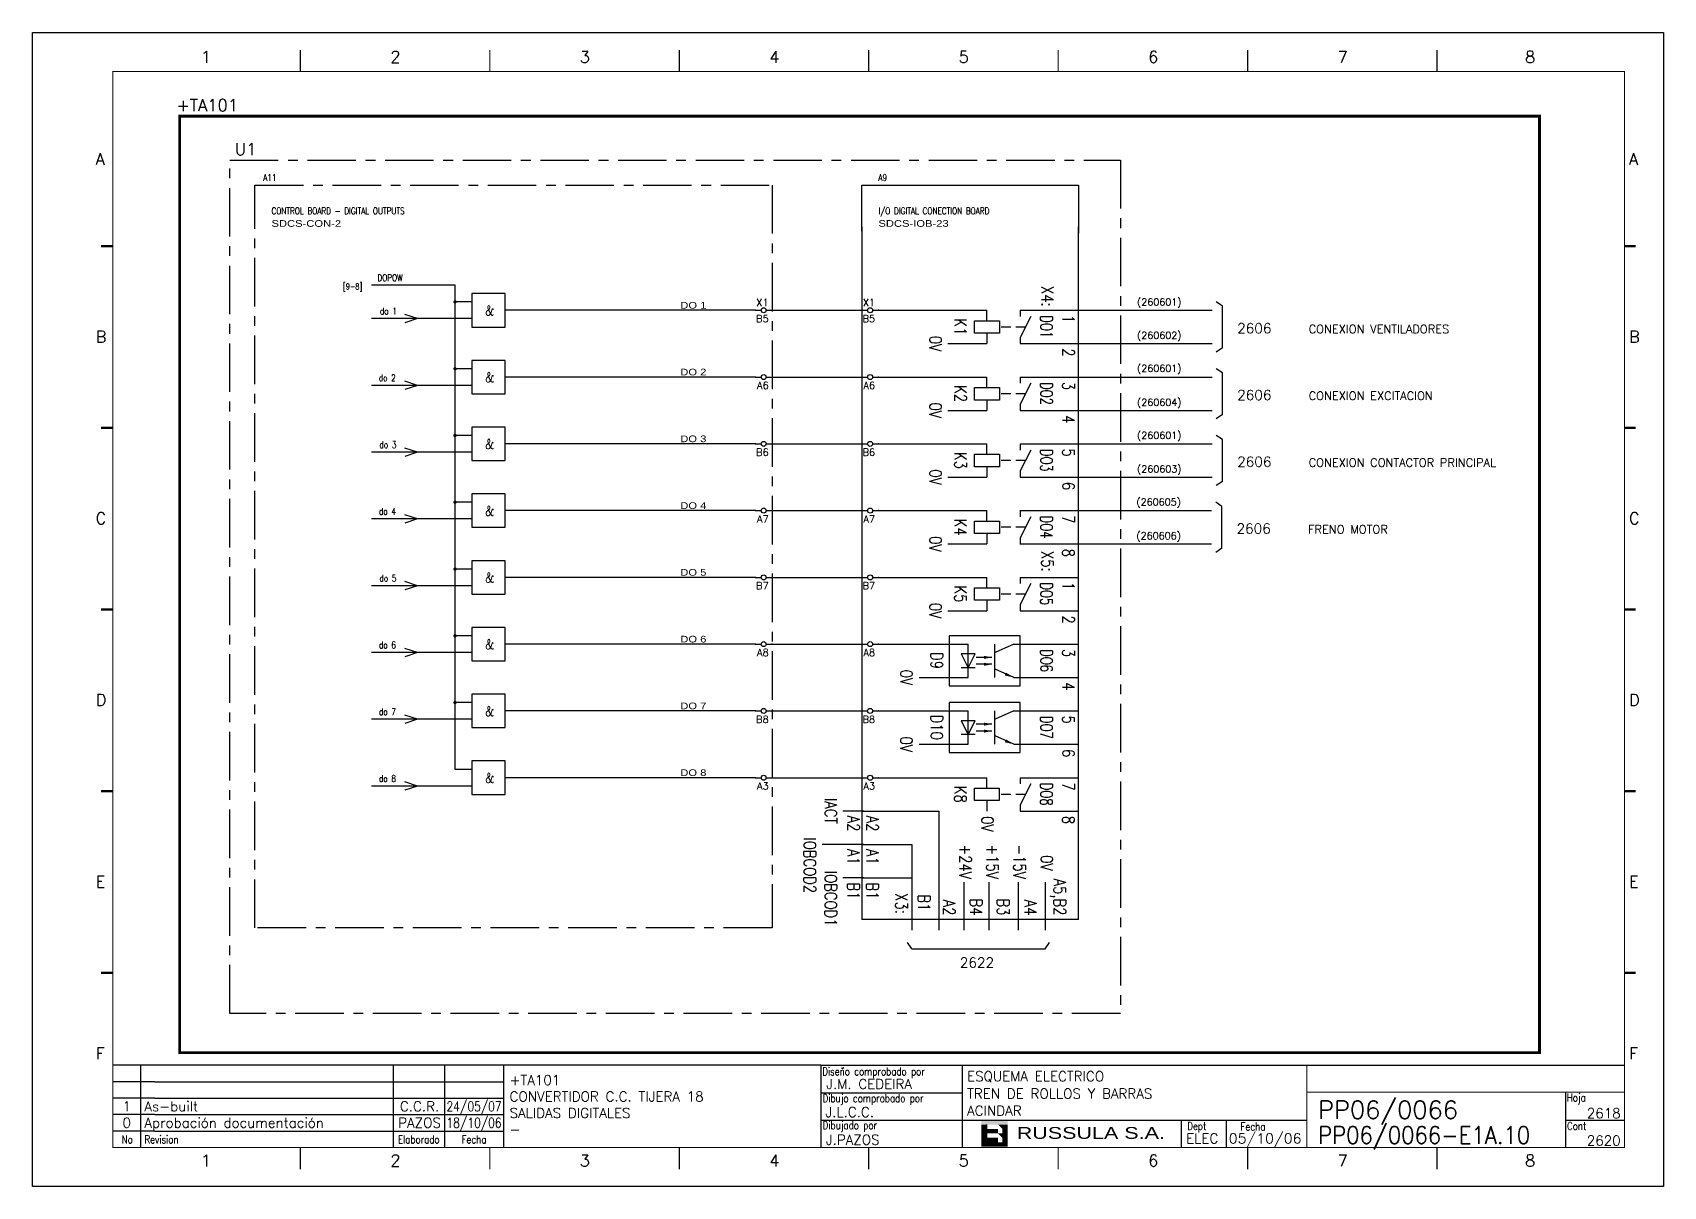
# Model space of a CAD drawing. Extents: x -25 to 1044, y -25744 to 292.
# Drawn here: x 108 to 528, y -3001.7 to -2704.7 of the extents above; entities that cross this region are included whole.
import ezdxf
from ezdxf.enums import TextEntityAlignment as Align

# ---------------------------------------------------------------- set-up
doc = ezdxf.new("R2010")
doc.units = 0
doc.header["$LTSCALE"] = 10
doc.header["$MEASUREMENT"] = 0
for name, pattern in [('CENTER', [2, 1.25, -0.25, 0.25, -0.25]), ('DASHDOT', [1, 0.5, -0.25, 0, -0.25]), ('HIDDEN', [0.375, 0.25, -0.125])]:
    doc.linetypes.add(name, pattern=pattern)
doc.layers.get('0').update_dxf_attribs({"linetype": 'CONTINUOUS'})
for name, color, linetype in [('1', 7, 'CONTINUOUS'), ('10', 5, 'CONTINUOUS'), ('2', 7, 'CONTINUOUS'), ('25', 3, 'CONTINUOUS'), ('25KT', 4, 'HIDDEN'), ('25PK', 4, 'CENTER'), ('35', 2, 'CONTINUOUS'), ('8', 1, 'CONTINUOUS'), ('9', 6, 'CONTINUOUS'), ('DIBUJO', 7, 'CONTINUOUS'), ('NODE', 7, 'CONTINUOUS')]:
    doc.layers.add(name, color=color, linetype=linetype)
doc.styles.add('ABBSTYLE', font='ROMANS.SHX', dxfattribs={"width": 0.8})
doc.styles.add('HELV', font='HELVBLD.SHX', dxfattribs={"width": 1.2})
doc.styles.add('HELVETICA', font='HELV.SHX')
doc.styles.add('LABEL', font='SIMPLEX', dxfattribs={"width": 0.8, "height": 4})
doc.styles.add('ROMANS', font='romans')
doc.styles.get("Standard").update_dxf_attribs({"font": 'simplex'})

# ---------------------------------------------------------------- blocks, each defined once
blk = doc.blocks.new('NOD', base_point=(237.5, 170))
at = {"layer": 'NODE'}
blk.add_point((237.5, 170), dxfattribs=at)
blk = doc.blocks.new('$$PLR12C')
for p, q in [((-2.5, 0), (-0.75, 0)), ((0.75, 0), (2.5, 0))]:
    blk.add_line(p, q)
at = {"layer": '2'}
blk.add_circle((0, 0), 0.75, dxfattribs=at)
for p in [(-2.5, 0), (2.5, 0)]:
    blk.add_blockref('NOD', p, dxfattribs=at)
at = {"layer": '8'}
blk.add_attdef('*A', text='', height=2.15, dxfattribs=at).set_placement((1.5, -3.575), align=Align.RIGHT)
at = {"layer": '9'}
blk.add_attdef('ID', text='', height=2.15, dxfattribs=at).set_placement((1.5, 1.25), align=Align.RIGHT)
blk = doc.blocks.new('newcajec')
at = {"layer": '1'}
for p, q in [((179.4, 20.85), (0.13, 20.85)), ((7, 20.85), (7, 0)), ((71, 20.85), (71, 0)), ((84, 20.85), (84, 0.09)), ((99, 20.85), (99, 0)), ((215.2, 20.8), (215.2, 0)), ((10.6, 16.64), (0, 16.64)), ((10.6, 16.64), (99, 16.64)), ((184.64, 20.18), (184.81, 20.01)), ((184.81, 20.01), (185.18, 20.25)), ((10.6, 12.48), (0, 12.48)), ((10.6, 12.48), (99, 12.48)), ((179.4, 13.87), (215.2, 13.87)), ((368, 14.06), (368, 0)), ((10.6, 8.32), (0, 8.32)), ((10.6, 8.32), (99, 8.32)), ((10.6, 4.16), (0, 4.16)), ((10.6, 4.16), (99, 4.16)), ((179.4, 6.93), (267.63, 6.93)), ((267.63, 6.93), (302.5, 6.93)), ((270.63, 6.91), (270.63, 0)), ((282.07, 6.93), (282.07, 0)), ((368, 6.93), (383, 6.93))]:
    blk.add_line(p, q, dxfattribs=at)
for points in [[(47.5, 272.5, 0.3, 0.3, 0), (47.5, 277.91, 0.3, 0.3, 0)], [(95.5, 272.5, 0.3, 0.3, 0), (95.5, 277.91, 0.3, 0.3, 0)], [(143.5, 272.5, 0.3, 0.3, 0), (143.5, 277.91, 0.3, 0.3, 0)], [(191.5, 272.5, 0.3, 0.3, 0), (191.5, 277.91, 0.3, 0.3, 0)], [(239.5, 272.5, 0.3, 0.3, 0), (239.5, 277.91, 0.3, 0.3, 0)], [(287.5, 272.5, 0.3, 0.3, 0), (287.5, 277.91, 0.3, 0.3, 0)], [(335.5, 272.5, 0.3, 0.3, 0), (335.5, 277.91, 0.3, 0.3, 0)], [(-2.99, 228.23, 0.6, 0.6, 0), (-0.18, 228.23, 0.6, 0.6, 0)], [(383.01, 228.23, 0.6, 0.6, 0), (385.82, 228.23, 0.6, 0.6, 0)], [(-2.99, 182.23, 0.6, 0.6, 0), (-0.18, 182.23, 0.6, 0.6, 0)], [(383.01, 182.23, 0.6, 0.6, 0), (385.82, 182.23, 0.6, 0.6, 0)], [(-2.99, 136.23, 0.6, 0.6, 0), (-0.18, 136.23, 0.6, 0.6, 0)], [(383.01, 136.23, 0.6, 0.6, 0), (385.82, 136.23, 0.6, 0.6, 0)], [(-2.99, 90.23, 0.6, 0.6, 0), (-0.18, 90.23, 0.6, 0.6, 0)], [(383.01, 90.23, 0.6, 0.6, 0), (385.82, 90.23, 0.6, 0.6, 0)], [(-2.99, 44.23, 0.6, 0.6, 0), (-0.18, 44.23, 0.6, 0.6, 0)], [(383.01, 44.23, 0.6, 0.6, 0), (385.82, 44.23, 0.6, 0.6, 0)], [(383, 20.8, 0.3, 0.3, 0), (179.4, 20.8, 0.3, 0.3, 0), (179.4, 0, 0.3, 0.3, 0)], [(302.5, 20.8, 0.3, 0.3, 0), (302.5, 0, 0.3, 0.3, 0)], [(302.5, 14, 0.3, 0.3, 0), (383, 14, 0.3, 0.3, 0)], [(47.5, -5.5, 0.3, 0.3, 0), (47.5, -0.09, 0.3, 0.3, 0)], [(95.5, -5.5, 0.3, 0.3, 0), (95.5, -0.09, 0.3, 0.3, 0)], [(143.5, -5.5, 0.3, 0.3, 0), (143.5, -0.09, 0.3, 0.3, 0)], [(191.5, -5.5, 0.3, 0.3, 0), (191.5, -0.09, 0.3, 0.3, 0)], [(239.5, -5.5, 0.3, 0.3, 0), (239.5, -0.09, 0.3, 0.3, 0)], [(287.5, -5.5, 0.3, 0.3, 0), (287.5, -0.09, 0.3, 0.3, 0)], [(335.5, -5.5, 0.3, 0.3, 0), (335.5, -0.09, 0.3, 0.3, 0)]]:
    blk.add_lwpolyline(points, format="xyseb", dxfattribs=at)
at = {"layer": '1', "const_width": 0.3}
blk.add_lwpolyline([(0, 0), (0, 272.5), (383, 272.5), (383, 0)], close=True, dxfattribs=at)
at = {"layer": '2', "color": 14}
for p, q in [((221.42, 4.69), (221.42, 5.81)), ((221.42, 2.47), (221.42, 3.58))]:
    blk.add_line(p, q, dxfattribs=at)
for points in [[(220.05, 5.81), (220.05, 6.92), (226.74, 5.81), (226.74, 6.92)], [(221.42, 2.47), (220.05, 2.47), (221.42, 5.81), (220.05, 5.81)], [(221.42, 4.69), (224.25, 4.69), (221.42, 3.58), (224.25, 3.58)], [(224.25, 5.81), (225.37, 5.81), (225.37, 4.69)], [(225.37, 5.81), (226.74, 5.81), (225.37, 1.35), (226.74, 1.35)], [(224.25, 0.24), (224.25, 2.47), (220.05, 0.24), (220.05, 2.47)], [(224.25, 3.58), (225.37, 3.58), (225.37, 2.47)], [(226.74, 1.35), (226.74, 0.24), (224.25, 1.35), (224.25, 0.24)]]:
    blk.add_solid(points, dxfattribs=at)
at = {"layer": '1', "style": 'ROMANS'}
for s, p in [('1', (22.29, 274.68)), ('2', (70.29, 274.68)), ('3', (118.29, 274.68)), ('4', (166.29, 274.68)), ('5', (214.29, 274.68)), ('6', (262.29, 274.68)), ('7', (310.29, 274.68)), ('8', (357.79, 274.68)), ('A', (-4.37, 248.84)), ('A', (384.13, 248.84)), ('B', (-4.37, 203.84)), ('B', (384.13, 203.84)), ('C', (-4.37, 157.84)), ('C', (384.13, 157.84)), ('D', (-4.37, 111.84)), ('D', (384.13, 111.84)), ('E', (-4.37, 65.84)), ('E', (384.13, 65.84)), ('F', (-4.37, 22.34)), ('F', (384.13, 22.34)), ('1', (22.29, -4.82)), ('2', (70.29, -4.82)), ('3', (118.29, -4.82)), ('4', (166.29, -4.82)), ('5', (214.29, -4.82)), ('6', (262.29, -4.82)), ('7', (310.29, -4.82)), ('8', (357.79, -4.82))]:
    blk.add_text(s, height=3, dxfattribs=at).set_placement(p)
at = {"layer": '1', "style": 'LABEL', "width": 0.8}
for s, p in [('Diseno comprobado por', (179.73, 18.27)), ('Dibujo comprobado por', (179.81, 11.47)), ('Hoja', (368.38, 11.66)), ('Dibujado por', (179.83, 4.64)), ('Fecha', (285.71, 4.3)), ('Cont', (368.43, 4.46)), ('No', (2.23, 1.05)), ('Revision', (8, 1.05))]:
    blk.add_text(s, height=2, dxfattribs=at).set_placement(p)
for s, p in [('Dept', (274.61, 4.44)), ('Elaborado', (77.5, 1.05)), ('Fecha', (91.5, 1.05))]:
    blk.add_text(s, height=2, dxfattribs=at).set_placement(p, align=Align.CENTER)
at = {"layer": '10', "style": 'ROMANS'}
for tag, p in [('REV41', (3.5, 18.74)), ('REV43', (77.7, 18.74)), ('REV31', (3.5, 14.58)), ('REV33', (77.7, 14.58)), ('REV21', (3.5, 10.42)), ('REV23', (77.7, 10.42)), ('REV11', (3.5, 6.27)), ('REV13', (77.7, 6.27))]:
    blk.add_attdef(tag, text='', height=2.5, dxfattribs=at).set_placement(p, align=Align.MIDDLE)
for tag, p, height in [('REV42', (8, 17.49), 2.5), ('SHEETNAME1', (100.5, 15.83), 2.5), ('DESIGNCHECK', (180.74, 14.83), 2.5), ('DOCUMENTTYPE', (216.43, 16.8), 2.5), ('NOTA', (305.32, 15.8), 3), ('REV32', (8, 13.33), 2.5), ('SHEETNAME2', (100.5, 11.67), 2.5), ('OBJECT', (216.43, 12.4), 2.5), ('REV22', (8, 9.17), 2.5), ('SHEETNAME3', (100.5, 7.51), 2.5), ('DRAWINGCHECK', (180.53, 7.71), 2.5), ('CUSTOMER', (216.43, 8.08), 2.5), ('ORDER', (305.32, 7.3), 4.5), ('REV12', (8, 5.01), 2.5), ('SHEETNAME4', (100.5, 3.35), 2.5), ('DOCUMENT_ID', (305.32, 0.93), 4.4), ('USER', (180.63, 0.71), 2.5), ('DEPARTMENT', (271.93, 1.05), 2.5)]:
    blk.add_attdef(tag, p, '', height=height, dxfattribs=at)
for tag, width, p, p2 in [('REV44', 1.221199, (84.53, 17.49), (98.48, 17.49)), ('REV34', 1.221199, (84.53, 13.33), (98.48, 13.33)), ('REV24', 1.221199, (84.53, 9.17), (98.48, 9.17)), ('REV14', 1.221199, (84.53, 5.01), (98.48, 5.01)), ('CREATED2', 7.039915, (282.71, 1.05), (301.14, 1.05))]:
    blk.add_attdef(tag, text='', height=2.5, dxfattribs=dict(at, width=width)).set_placement(p, p2, align=Align.FIT)
for tag, p in [('SHEET', (382, 7.43)), ('NEXTSHEET', (382, 0.5))]:
    blk.add_attdef(tag, text='', height=2.5, dxfattribs=at).set_placement(p, align=Align.RIGHT)
at = {"layer": 'DIBUJO', "color": 14, "style": 'HELVETICA', "width": 1.3}
blk.add_text('RUSSULA S.A.', height=3, dxfattribs=at).set_placement((229, 2.19))

msp = doc.modelspace()

# ---------------------------------------------------------------- linework, layer by layer
at = {"layer": '2', "color": 3}
for p, q in [((321.55, -2743.96), (377.41, -2743.96)), ((321.55, -2755.78), (321.55, -2743.96)), ((377.41, -2743.96), (377.41, -2756.31)), ((325.85, -2776.19), (353.78, -2776.19)), ((325.85, -2793.38), (353.78, -2793.38)), ((325.85, -2810.57), (353.78, -2810.57)), ((325.85, -2827.76), (353.78, -2827.76)), ((325.85, -2844.94), (353.78, -2844.94)), ((325.31, -2862.13), (348.94, -2862.13)), ((325.85, -2879.32), (348.94, -2879.32)), ((325.31, -2896.51), (353.78, -2896.51)), ((341.42, -2905.1), (341.42, -2935.72)), ((334.44, -2913.7), (334.44, -2935.72)), ((347.87, -2923.37), (347.87, -2935.72)), ((354.32, -2923.37), (354.32, -2935.72)), ((361.84, -2923.37), (361.84, -2935.72)), ((368.82, -2923.37), (368.82, -2935.72))]:
    msp.add_line(p, q, dxfattribs=at)
at = {"layer": '2', "color": 7}
for p, q in [((216.81, -2769.74), (195.32, -2769.74)), ((216.81, -2774.04), (216.81, -2769.74)), ((229.7, -2771.89), (221.1, -2771.89)), ((221.1, -2771.89), (221.1, -2780.49)), ((229.7, -2780.49), (229.7, -2771.89)), ((216.81, -2791.23), (216.81, -2774.04)), ((221.1, -2774.04), (216.81, -2774.04)), ((255.48, -2776.19), (229.7, -2776.19)), ((294.16, -2776.19), (255.48, -2776.19)), ((298.45, -2776.19), (321.55, -2776.19)), ((221.1, -2778.34), (195.32, -2778.34)), ((221.1, -2780.49), (229.7, -2780.49)), ((216.81, -2808.42), (216.81, -2791.23)), ((221.1, -2791.23), (216.81, -2791.23)), ((229.7, -2789.08), (221.1, -2789.08)), ((221.1, -2789.08), (221.1, -2797.67)), ((229.7, -2797.67), (229.7, -2789.08)), ((221.1, -2795.53), (195.32, -2795.53)), ((255.48, -2793.38), (229.7, -2793.38)), ((294.16, -2793.38), (255.48, -2793.38)), ((298.45, -2793.38), (321.55, -2793.38)), ((221.1, -2797.67), (229.7, -2797.67)), ((216.81, -2825.61), (216.81, -2808.42)), ((221.1, -2808.42), (216.81, -2808.42)), ((221.1, -2806.27), (221.1, -2814.86)), ((229.7, -2806.27), (221.1, -2806.27)), ((229.7, -2814.86), (229.7, -2806.27)), ((221.1, -2812.71), (195.32, -2812.71)), ((255.48, -2810.57), (229.7, -2810.57)), ((294.16, -2810.57), (255.48, -2810.57)), ((298.45, -2810.57), (321.55, -2810.57)), ((221.1, -2814.86), (229.7, -2814.86)), ((216.81, -2842.8), (216.81, -2825.61)), ((221.1, -2825.61), (216.81, -2825.61)), ((229.7, -2823.46), (221.1, -2823.46)), ((221.1, -2823.46), (221.1, -2832.05)), ((229.7, -2832.05), (229.7, -2823.46)), ((221.1, -2829.9), (195.32, -2829.9)), ((255.48, -2827.76), (229.7, -2827.76)), ((294.16, -2827.76), (255.48, -2827.76)), ((298.45, -2827.76), (321.55, -2827.76)), ((221.1, -2832.05), (229.7, -2832.05)), ((216.81, -2859.98), (216.81, -2842.8)), ((221.1, -2842.8), (216.81, -2842.8)), ((229.7, -2840.65), (221.1, -2840.65)), ((221.1, -2840.65), (221.1, -2849.24)), ((229.7, -2849.24), (229.7, -2840.65)), ((221.1, -2847.09), (195.32, -2847.09)), ((255.48, -2844.94), (229.7, -2844.94)), ((294.16, -2844.94), (255.48, -2844.94)), ((298.45, -2844.94), (322.62, -2844.94)), ((221.1, -2849.24), (229.7, -2849.24)), ((216.81, -2877.17), (216.81, -2859.98)), ((221.1, -2859.98), (216.81, -2859.98)), ((229.7, -2857.84), (221.1, -2857.84)), ((221.1, -2857.84), (221.1, -2866.43)), ((229.7, -2866.43), (229.7, -2857.84)), ((221.1, -2864.28), (195.32, -2864.28)), ((255.48, -2862.13), (229.7, -2862.13)), ((294.16, -2862.13), (255.48, -2862.13)), ((298.45, -2862.13), (321.55, -2862.13)), ((221.1, -2866.43), (229.7, -2866.43)), ((229.7, -2875.02), (221.1, -2875.02)), ((221.1, -2875.02), (221.1, -2883.62)), ((229.7, -2883.62), (229.7, -2875.02)), ((216.81, -2894.36), (216.81, -2877.17)), ((221.1, -2877.17), (216.81, -2877.17)), ((255.48, -2879.32), (229.7, -2879.32)), ((294.16, -2879.32), (255.48, -2879.32)), ((298.45, -2879.32), (322.09, -2879.32)), ((221.1, -2881.47), (195.32, -2881.47)), ((221.1, -2883.62), (229.7, -2883.62)), ((229.7, -2892.21), (221.1, -2892.21)), ((221.1, -2892.21), (221.1, -2900.81)), ((229.7, -2900.81), (229.7, -2892.21)), ((221.1, -2894.36), (216.81, -2894.36)), ((255.48, -2896.51), (229.7, -2896.51)), ((294.16, -2896.51), (255.48, -2896.51)), ((268.37, -2896.51), (255.48, -2896.51)), ((298.45, -2896.51), (321.55, -2896.51)), ((221.1, -2898.66), (195.32, -2898.66)), ((221.1, -2900.81), (229.7, -2900.81))]:
    msp.add_line(p, q, dxfattribs=at)
at = {"layer": '2', "color": 3, "linetype": 'DASHDOT'}
msp.add_lwpolyline([(145.9, -2726.23, 0.722, 0.722, 0), (496.12, -2726.23, 0.722, 0.722, 0), (496.12, -2967.31, 0.722, 0.722, 0), (145.9, -2967.31, 0.722, 0.722, 0), (145.9, -2726.23, 0.722, 0.722, 0)], format="xyseb", dxfattribs=at)
at = {"layer": '2', "color": 7}
for points in [[(216.59, -2774.04, 0.43, 0.43, 1), (217.02, -2774.04, 0.43, 0.43, 1)], [(216.59, -2791.23, 0.43, 0.43, 1), (217.02, -2791.23, 0.43, 0.43, 1)], [(216.59, -2808.42, 0.43, 0.43, 1), (217.02, -2808.42, 0.43, 0.43, 1)], [(216.59, -2825.61, 0.43, 0.43, 1), (217.02, -2825.61, 0.43, 0.43, 1)], [(216.59, -2842.8, 0.43, 0.43, 1), (217.02, -2842.8, 0.43, 0.43, 1)], [(216.59, -2859.98, 0.43, 0.43, 1), (217.02, -2859.98, 0.43, 0.43, 1)], [(216.59, -2877.17, 0.43, 0.43, 1), (217.02, -2877.17, 0.43, 0.43, 1)]]:
    msp.add_lwpolyline(points, format="xyseb", close=True, dxfattribs=at)
at = {"layer": '25'}
for p, q in [((321.55, -2754.7), (321.55, -2933.04)), ((377.41, -2933.04), (377.41, -2754.7)), ((353.78, -2778.87), (353.78, -2776.19)), ((362.37, -2776.19), (377.41, -2776.19)), ((362.37, -2776.19), (362.37, -2777.8)), ((414.48, -2775.11), (412.87, -2774.04)), ((414.48, -2785.86), (414.48, -2775.11)), ((350.56, -2782.1), (350.56, -2778.87)), ((350.56, -2778.87), (357, -2778.87)), ((357, -2778.87), (357, -2782.1)), ((365.06, -2777.8), (362.37, -2783.17)), ((357, -2782.1), (350.56, -2782.1)), ((353.78, -2782.1), (353.78, -2784.78)), ((362.37, -2783.17), (362.37, -2784.78)), ((343.76, -2784.78), (353.78, -2784.78)), ((362.37, -2784.78), (377.34, -2784.78)), ((414.48, -2785.86), (412.87, -2786.93)), ((414.48, -2792.3), (412.87, -2791.23)), ((414.48, -2803.05), (414.48, -2792.3)), ((350.56, -2799.29), (350.56, -2796.06)), ((350.56, -2796.06), (357, -2796.06)), ((353.78, -2796.06), (353.78, -2793.38)), ((357, -2796.06), (357, -2799.29)), ((362.37, -2793.38), (377.41, -2793.38)), ((362.37, -2793.38), (362.37, -2794.99)), ((365.06, -2794.99), (362.37, -2800.36)), ((357, -2799.29), (350.56, -2799.29)), ((353.78, -2799.29), (353.78, -2801.97)), ((362.37, -2800.36), (362.37, -2801.97)), ((343.76, -2801.97), (353.78, -2801.97)), ((362.37, -2801.97), (377.34, -2801.97)), ((414.48, -2803.05), (412.87, -2804.12)), ((414.48, -2809.49), (412.87, -2808.42)), ((414.48, -2820.23), (414.48, -2809.49)), ((350.56, -2816.47), (350.56, -2813.25)), ((350.56, -2813.25), (357, -2813.25)), ((353.78, -2813.25), (353.78, -2810.57)), ((357, -2813.25), (357, -2816.47)), ((362.37, -2810.57), (377.41, -2810.57)), ((362.37, -2810.57), (362.37, -2812.18)), ((365.06, -2812.18), (362.37, -2817.55)), ((357, -2816.47), (350.56, -2816.47)), ((353.78, -2816.47), (353.78, -2819.16)), ((362.37, -2817.55), (362.37, -2819.16)), ((343.76, -2819.16), (353.78, -2819.16)), ((362.37, -2819.16), (377.34, -2819.16)), ((414.48, -2820.23), (412.87, -2821.31)), ((414.32, -2826.68), (412.71, -2825.61)), ((350.56, -2833.66), (350.56, -2830.44)), ((350.56, -2830.44), (357, -2830.44)), ((353.78, -2830.44), (353.78, -2827.76)), ((357, -2830.44), (357, -2833.66)), ((362.29, -2827.76), (377.41, -2827.76)), ((362.37, -2827.76), (362.37, -2829.37)), ((365.06, -2829.37), (362.37, -2834.74)), ((414.32, -2837.42), (414.32, -2826.68)), ((357, -2833.66), (350.56, -2833.66)), ((353.78, -2833.66), (353.78, -2836.35)), ((362.37, -2834.74), (362.37, -2836.35)), ((343.76, -2836.35), (353.78, -2836.35)), ((362.29, -2836.35), (377.34, -2836.35)), ((414.32, -2837.42), (412.71, -2838.5)), ((353.78, -2847.63), (353.78, -2844.94)), ((362.37, -2844.94), (377.41, -2844.94)), ((362.37, -2844.94), (362.37, -2846.56)), ((365.06, -2846.56), (362.37, -2851.93)), ((350.56, -2850.85), (350.56, -2847.63)), ((350.56, -2847.63), (357, -2847.63)), ((357, -2850.85), (350.56, -2850.85)), ((353.78, -2850.85), (353.78, -2853.54)), ((357, -2847.63), (357, -2850.85)), ((343.76, -2853.54), (353.78, -2853.54)), ((362.37, -2851.93), (362.37, -2853.54)), ((362.37, -2853.54), (377.34, -2853.54)), ((362.37, -2859.98), (344.11, -2859.98)), ((344.11, -2859.98), (344.11, -2872.88)), ((362.37, -2872.88), (362.37, -2859.98)), ((348.94, -2870.73), (348.94, -2862.13)), ((355.86, -2870.73), (355.86, -2862.13)), ((360.76, -2862.13), (355.93, -2864.28)), ((360.76, -2862.13), (377.41, -2862.13)), ((347.15, -2864.64), (348.94, -2868.22)), ((350.74, -2864.64), (347.15, -2864.64)), ((350.74, -2868.22), (347.15, -2868.22)), ((348.94, -2868.22), (350.74, -2864.64)), ((355.1, -2865.53), (351, -2865.53)), ((355.1, -2867.32), (351, -2867.32)), ((360.76, -2870.73), (355.93, -2868.58)), ((336.32, -2870.73), (348.94, -2870.73)), ((360.76, -2870.73), (377.41, -2870.73)), ((344.11, -2872.88), (362.37, -2872.88)), ((362.37, -2877.17), (344.11, -2877.17)), ((344.11, -2877.17), (344.11, -2890.06)), ((348.94, -2887.92), (348.94, -2879.32)), ((355.86, -2887.92), (355.86, -2879.32)), ((360.76, -2879.32), (355.93, -2881.47)), ((360.76, -2879.32), (377.41, -2879.32)), ((362.37, -2890.06), (362.37, -2877.17)), ((350.74, -2881.83), (347.15, -2881.83)), ((347.15, -2881.83), (348.94, -2885.41)), ((348.94, -2885.41), (350.74, -2881.83)), ((355.1, -2882.72), (351, -2882.72)), ((355.1, -2884.51), (351, -2884.51)), ((336.32, -2887.92), (348.94, -2887.92)), ((350.74, -2885.41), (347.15, -2885.41)), ((360.76, -2887.92), (355.93, -2885.77)), ((360.76, -2887.92), (377.41, -2887.92)), ((344.11, -2890.06), (362.37, -2890.06)), ((353.78, -2899.2), (353.78, -2896.51)), ((362.37, -2896.51), (377.41, -2896.51)), ((362.37, -2896.51), (362.37, -2898.12)), ((350.56, -2902.42), (350.56, -2899.2)), ((350.56, -2899.2), (356.92, -2899.2)), ((356.92, -2899.2), (356.92, -2902.42)), ((365.06, -2898.12), (362.37, -2903.49)), ((322.09, -2905.1), (316.72, -2905.1)), ((321.55, -2905.1), (341.42, -2905.1)), ((356.92, -2902.42), (350.56, -2902.42)), ((353.78, -2902.42), (353.78, -2905.1)), ((362.37, -2903.49), (362.37, -2905.1)), ((362.37, -2905.1), (377.34, -2905.1)), ((322.09, -2913.7), (311.34, -2913.7)), ((321.55, -2913.7), (334.44, -2913.7)), ((322.09, -2922.29), (316.72, -2922.29)), ((321.55, -2922.29), (334.44, -2922.29)), ((377.41, -2933.04), (321.55, -2933.04)), ((334.44, -2940.56), (333.37, -2938.94)), ((368.82, -2940.56), (369.89, -2938.94)), ((334.44, -2940.56), (368.82, -2940.56))]:
    msp.add_line(p, q, dxfattribs=at)
for points in [[(353.03, -2865.93), (353.03, -2865.14), (355.1, -2865.53)], [(353.03, -2866.93), (353.03, -2867.72), (355.1, -2867.32)], [(358.4, -2870.19), (358.71, -2869.45), (360.76, -2870.73)], [(353.03, -2883.12), (353.03, -2882.33), (355.1, -2882.72)], [(353.03, -2884.12), (353.03, -2884.91), (355.1, -2884.51)], [(358.4, -2887.37), (358.71, -2886.64), (360.76, -2887.92)]]:
    msp.add_solid(points, dxfattribs=at)
at = {"layer": '25KT'}
for p, q in [((363.72, -2780.49), (357, -2780.49)), ((363.72, -2797.67), (357, -2797.67)), ((363.72, -2814.86), (357, -2814.86)), ((363.72, -2832.05), (357, -2832.05)), ((363.72, -2849.24), (357, -2849.24)), ((363.72, -2900.81), (356.92, -2900.81))]:
    msp.add_line(p, q, dxfattribs=at)
at = {"layer": '25PK'}
for p, q in [((158.79, -2737.51), (388.16, -2737.51)), ((158.79, -2957.21), (158.79, -2737.51)), ((388.16, -2737.51), (388.16, -2957.21)), ((165.24, -2935.18), (165.24, -2743.96)), ((165.24, -2743.96), (298.45, -2743.96)), ((298.45, -2743.96), (298.45, -2935.18)), ((298.45, -2935.18), (165.24, -2935.18)), ((388.16, -2957.21), (158.79, -2957.21))]:
    msp.add_line(p, q, dxfattribs=at)
at = {"layer": '35'}
for p, q in [((377.41, -2776.19), (411.79, -2776.19)), ((207.14, -2778.34), (203.91, -2777.26)), ((207.14, -2778.34), (203.91, -2779.41)), ((377.41, -2784.78), (411.79, -2784.78)), ((207.14, -2795.53), (203.91, -2794.45)), ((207.14, -2795.53), (203.91, -2796.6)), ((377.41, -2793.38), (411.79, -2793.38)), ((377.41, -2801.97), (411.79, -2801.97)), ((207.14, -2812.71), (203.91, -2811.64)), ((207.14, -2812.71), (203.91, -2813.79)), ((377.41, -2810.57), (411.79, -2810.57)), ((377.41, -2819.16), (411.79, -2819.16)), ((207.14, -2829.9), (203.91, -2828.83)), ((207.14, -2829.9), (203.91, -2830.98)), ((377.26, -2827.76), (411.63, -2827.76)), ((377.41, -2827.76), (406.29, -2827.76)), ((377.26, -2836.35), (411.63, -2836.35)), ((207.14, -2847.09), (203.91, -2846.02)), ((207.14, -2847.09), (203.91, -2848.17)), ((207.14, -2864.28), (203.91, -2863.21)), ((207.14, -2864.28), (203.91, -2865.36)), ((207.14, -2881.47), (203.91, -2880.4)), ((207.14, -2881.47), (203.91, -2882.54)), ((207.14, -2898.66), (203.91, -2897.58)), ((207.14, -2898.66), (203.91, -2899.73))]:
    msp.add_line(p, q, dxfattribs=at)
at = {"layer": 'DIBUJO'}
msp.add_lwpolyline([(108.01, -2704.71), (528.01, -2704.71), (528.01, -3001.71), (108.01, -3001.71), (108.01, -2704.71)], dxfattribs=at)

# ---------------------------------------------------------------- block references
at = {"layer": '2', "color": 7}
ref = msp.add_blockref('newcajec', (128.69, -2991.71), dxfattribs=dict(at, xscale=1.016513761467891, yscale=1.016513761467891, zscale=1.016513761467891))
ref.add_attrib('REV24', '24/05/07', dxfattribs={"layer": '10', "height": 2.541, "style": 'ROMANS', "width": 0.728168}).set_placement((214.61, -2982.39), (228.8, -2982.39), align=Align.FIT)
ref.add_attrib('SHEETNAME3', 'SALIDAS DIGITALES', (230.85, -2984.08), dxfattribs={"layer": '10', "height": 2.5413, "style": 'ROMANS'})
ref.add_attrib('SHEETNAME2', 'CONVERTIDOR C.C. TIJERA 18', (230.85, -2979.85), dxfattribs={"layer": '10', "height": 2.5413, "style": 'ROMANS'})
ref.add_attrib('SHEETNAME1', '+TA101', (230.85, -2975.63), dxfattribs={"layer": '10', "height": 2.541, "style": 'ROMANS'})
ref.add_attrib('USER', 'J.PAZOS', (312.31, -2990.99), dxfattribs={"layer": '10', "height": 2.541, "style": 'ROMANS'})
ref.add_attrib('DRAWINGCHECK', 'J.L.C.C.', (312.2, -2983.87), dxfattribs={"layer": '10', "height": 2.541, "style": 'ROMANS'})
ref.add_attrib('DESIGNCHECK', 'J.M. CEDEIRA', (312.41, -2976.63), dxfattribs={"layer": '10', "height": 2.5413, "style": 'ROMANS'})
ref.add_attrib('REV22', 'As-built', (136.82, -2982.39), dxfattribs={"layer": '10', "height": 2.541, "style": 'ROMANS'})
ref.add_attrib('REV12', 'Aprobación documentación', (136.82, -2986.61), dxfattribs={"layer": '10', "height": 2.5413, "style": 'ROMANS'})
ref.add_attrib('REV21', '1', dxfattribs={"layer": '10', "height": 2.54, "style": 'ROMANS'}).set_placement((132.25, -2981.11), align=Align.MIDDLE)
ref.add_attrib('REV11', '0', dxfattribs={"layer": '10', "height": 2.54, "style": 'ROMANS'}).set_placement((132.25, -2985.34), align=Align.MIDDLE)
ref.add_attrib('SHEETNAME4', '-', (230.85, -2988.31), dxfattribs={"layer": '10', "height": 2.54, "style": 'ROMANS'})
ref.add_attrib('REV14', '18/10/06', dxfattribs={"layer": '10', "height": 2.541, "style": 'ROMANS', "width": 0.728168}).set_placement((214.61, -2986.61), (228.8, -2986.61), align=Align.FIT)
ref.add_attrib('REV23', 'C.C.R.', dxfattribs={"layer": '10', "height": 2.541, "style": 'ROMANS'}).set_placement((207.67, -2981.11), align=Align.MIDDLE)
ref.add_attrib('REV13', 'PAZOS', dxfattribs={"layer": '10', "height": 2.541, "style": 'ROMANS'}).set_placement((207.67, -2985.34), align=Align.MIDDLE)
ref.add_attrib('DOCUMENT_ID', 'PP06/0066-E1A.10', (439.06, -2990.76), dxfattribs={"layer": '10', "height": 4.4727, "style": 'ROMANS', "width": 0.9})
ref.add_attrib('ORDER', 'PP06/0066', (439.06, -2984.29), dxfattribs={"layer": '10', "height": 4.574, "style": 'ROMANS'})
ref.add_attrib('CUSTOMER', 'ACINDAR', (348.69, -2983.49), dxfattribs={"layer": '10', "height": 2.541, "style": 'ROMANS'})
ref.add_attrib('OBJECT', 'TREN DE ROLLOS Y BARRAS', (348.69, -2979.1), dxfattribs={"layer": '10', "height": 2.5413, "style": 'ROMANS'})
ref.add_attrib('DOCUMENTTYPE', 'ESQUEMA ELECTRICO', (348.69, -2974.63), dxfattribs={"layer": '10', "height": 2.5413, "style": 'ROMANS'})
ref.add_attrib('CREATED2', '05/10/06', dxfattribs={"layer": '10', "height": 2.541, "style": 'ROMANS', "width": 0.961976}).set_placement((416.06, -2990.65), (434.81, -2990.65), align=Align.FIT)
ref.add_attrib('DEPARTMENT', 'ELEC', (405.11, -2990.65), dxfattribs={"layer": '10', "height": 2.541, "style": 'ROMANS'})
ref.add_attrib('NEXTSHEET', '2620', dxfattribs={"layer": '10', "height": 2.541, "style": 'ROMANS'}).set_placement((517, -2991.2), align=Align.RIGHT)
ref.add_attrib('SHEET', '2618', dxfattribs={"layer": '10', "height": 2.541, "style": 'ROMANS'}).set_placement((517, -2984.16), align=Align.RIGHT)
at = {"layer": '2', "color": 7, "xscale": 0.8594369408508017, "yscale": 0.8594369408508017, "zscale": 0.8594369408508017}
for p, values in [((296.3, -2776.19), {'ID': 'X1', '*A': 'B5'}), ((323.7, -2776.19), {'ID': 'X1', '*A': 'B5'}), ((296.3, -2793.38), {'*A': 'A6'}), ((323.7, -2793.38), {'*A': 'A6'}), ((296.3, -2810.57), {'*A': 'B6'}), ((323.7, -2810.57), {'*A': 'B6'}), ((296.3, -2827.76), {'*A': 'A7'}), ((323.7, -2827.76), {'*A': 'A7'}), ((296.3, -2844.94), {'*A': 'B7'}), ((323.7, -2844.94), {'*A': 'B7'}), ((296.3, -2862.13), {'*A': 'A8'}), ((323.7, -2862.13), {'*A': 'A8'}), ((296.3, -2879.32), {'*A': 'B8'}), ((323.7, -2879.32), {'*A': 'B8'}), ((296.3, -2896.51), {'*A': 'A3'}), ((323.7, -2896.51), {'*A': 'A3'})]:
    msp.add_blockref('$$PLR12C', p, dxfattribs=at).add_auto_attribs(values)

# ---------------------------------------------------------------- texts
at = {"style": 'ROMANS'}
for s, p in [('CONEXION VENTILADORES', (436.66, -2782.09)), ('CONEXION EXCITACION', (436.66, -2799.28)), ('CONEXION CONTACTOR PRINCIPAL', (436.66, -2816.46)), ('FRENO MOTOR', (436.5, -2833.65))]:
    msp.add_text(s, height=2.1486, dxfattribs=at).set_placement(p)
at = {"layer": '2', "color": 6}
for s, height, p in [('+TA101', 3.094, (145.04, -2724.94)), ('U1', 3.094, (160.08, -2736.23)), ('(260601)', 1.805, (392.45, -2774.94)), ('(260602)', 1.805, (392.45, -2783.5)), ('(260601)', 1.805, (392.45, -2792.07)), ('(260604)', 1.805, (392.45, -2800.77)), ('(260601)', 1.805, (392.45, -2809.26)), ('(260603)', 1.805, (392.45, -2817.96)), ('(260605)', 1.805, (392.3, -2826.44)), ('(260606)', 1.805, (392.3, -2835.15))]:
    msp.add_text(s, height=height, dxfattribs=at).set_placement(p)
at = {"layer": '2', "color": 7, "style": 'ROMANS'}
for s, p in [('2606', (418.24, -2782.1)), ('2606', (418.24, -2799.29)), ('2606', (418.24, -2816.47)), ('2606', (418.08, -2833.66)), ('2622', (346.8, -2945.39))]:
    msp.add_text(s, height=2.578, dxfattribs=at).set_placement(p)
at = {"layer": '25'}
for s, height, style, width, p in [('A11', 1.719, 'ABBSTYLE', 0.8, (167.39, -2742.89)), ('A9', 1.719, 'ABBSTYLE', 0.8, (325.85, -2742.89)), ('CONTROL BOARD - DIGITAL OUTPUTS', 1.7189, 'ABBSTYLE', 0.8, (169.54, -2751.48)), ('I/O DIGITAL CONECTION BOARD', 1.7189, 'ABBSTYLE', 0.8, (325.85, -2751.48)), ('SDCS-CON-2', 1.719, 'HELV', 1.2, (169.54, -2754.7)), ('SDCS-IOB-23', 1.7189, 'HELV', 1.2, (325.85, -2754.7)), ('DOPOW', 1.719, 'ABBSTYLE', 0.8, (196.82, -2768.67)), ('[9-8]', 1.547, 'ABBSTYLE', 0.8, (187.93, -2770.82)), ('do 1', 1.719, 'ABBSTYLE', 0.8, (197.47, -2777.26)), ('&', 2.58, 'ABBSTYLE', 0.8, (224.57, -2777.51)), ('DO 1', 1.719, 'HELV', 1.2, (274.82, -2775.76)), ('do 2', 1.719, 'ABBSTYLE', 0.8, (197.16, -2794.45)), ('&', 2.58, 'ABBSTYLE', 0.8, (224.57, -2794.7)), ('DO 2', 1.719, 'HELV', 1.2, (274.82, -2792.95)), ('&', 2.58, 'ABBSTYLE', 0.8, (224.57, -2811.89)), ('DO 3', 1.719, 'HELV', 1.2, (274.82, -2810.14)), ('do 3', 1.719, 'ABBSTYLE', 0.8, (197.35, -2811.64)), ('&', 2.58, 'ABBSTYLE', 0.8, (224.57, -2829.08)), ('DO 4', 1.719, 'HELV', 1.2, (274.82, -2827.33)), ('do 4', 1.719, 'ABBSTYLE', 0.8, (197.22, -2828.83)), ('DO 5', 1.719, 'HELV', 1.2, (274.82, -2844.51)), ('do 5', 1.719, 'ABBSTYLE', 0.8, (197.35, -2846.02)), ('&', 2.58, 'ABBSTYLE', 0.8, (224.57, -2846.26)), ('DO 6', 1.719, 'HELV', 1.2, (274.82, -2861.7)), ('do 6', 1.719, 'ABBSTYLE', 0.8, (197.22, -2863.21)), ('&', 2.58, 'ABBSTYLE', 0.8, (224.57, -2863.45)), ('do 7', 1.719, 'ABBSTYLE', 0.8, (197.22, -2880.4)), ('&', 2.58, 'ABBSTYLE', 0.8, (224.57, -2880.64)), ('DO 7', 1.719, 'HELV', 1.2, (274.82, -2878.89)), ('do 8', 1.719, 'ABBSTYLE', 0.8, (197.22, -2897.58)), ('&', 2.58, 'ABBSTYLE', 0.8, (224.57, -2897.83)), ('DO 8', 1.719, 'HELV', 1.2, (274.82, -2896.08))]:
    msp.add_text(s, height=height, dxfattribs=dict(at, style=style, width=width)).set_placement(p)
at = {"layer": '25', "style": 'ROMANS', "width": 0.8}
for s, p in [('X4:', (367.87, -2775.26)), ('X5:', (367.87, -2843.48)), ('+24V', (346.72, -2922.63)), ('+15V', (353.7, -2922.63)), ('-15V', (360.68, -2922.63)), ('0V', (367.67, -2920.48)), ('A5,B2', (371.03, -2931.99)), ('X3:', (330.27, -2931.57)), ('B1', (336.06, -2930.91)), ('A2', (342.51, -2931.99)), ('B4', (349.49, -2931.99)), ('B3', (356.47, -2931.99)), ('A4', (363.46, -2931.99))]:
    msp.add_text(s, height=3.094, rotation=270, dxfattribs=at).set_placement(p, align=Align.RIGHT)
at = {"layer": '25', "style": 'ROMANS'}
for s, width, p in [('K1', 0.8, (345.47, -2780.49)), ('DO1', 0.7, (367.62, -2780.44)), ('0V', 0.8, (339.02, -2784.78)), ('K2', 0.8, (345.47, -2797.67)), ('DO2', 0.7, (367.62, -2797.63)), ('0V', 0.8, (339.02, -2801.97)), ('K3', 0.8, (345.47, -2814.86)), ('DO3', 0.7, (367.62, -2814.82)), ('0V', 0.8, (339.02, -2819.16)), ('K4', 0.8, (345.47, -2832.05)), ('DO4', 0.7, (367.62, -2832.01)), ('0V', 0.8, (339.02, -2836.35)), ('K5', 0.8, (345.47, -2849.24)), ('DO5', 0.7, (367.62, -2849.2)), ('0V', 0.8, (339.02, -2853.54)), ('DO6', 0.7, (367.62, -2866.38)), ('D9', 0.8, (339.33, -2866.36)), ('D10', 0.8, (339.33, -2883.55)), ('DO7', 0.7, (367.62, -2883.57)), ('IACT', 0.8, (312.04, -2905.1)), ('K8', 0.8, (345.47, -2900.81)), ('DO8', 0.7, (367.62, -2900.76)), ('0V', 0.8, (352.41, -2908.45)), ('IOBCOD2', 0.8, (306.67, -2919.07)), ('IOBCOD1', 0.8, (312.04, -2927.66))]:
    msp.add_text(s, height=3.094, rotation=270, dxfattribs=dict(at, width=width)).set_placement(p, align=Align.CENTER)
at = {"layer": '25', "style": 'ROMANS', "width": 0.8}
for s, height, p in [('1', 3.09, (373.25, -2777.41)), ('2', 3.09, (373.25, -2786)), ('3', 3.09, (373.25, -2794.6)), ('4', 3.09, (373.25, -2803.19)), ('5', 3.09, (373.25, -2811.79)), ('6', 3.09, (373.25, -2820.38)), ('7', 3.09, (373.25, -2828.97)), ('8', 3.09, (373.25, -2837.57)), ('1', 3.09, (373.25, -2846.16)), ('2', 3.09, (373.25, -2854.76)), ('3', 3.09, (373.25, -2863.35)), ('4', 3.09, (373.25, -2871.95)), ('5', 3.09, (373.25, -2880.54)), ('6', 3.09, (373.25, -2889.13)), ('7', 3.09, (373.25, -2897.73)), ('A2', 3.094, (317.92, -2906.32)), ('A2', 3.094, (322.75, -2906.32)), ('8', 3.09, (373.25, -2906.32)), ('A1', 3.094, (317.92, -2914.92)), ('A1', 3.094, (322.75, -2914.92)), ('B1', 3.094, (317.92, -2923.51)), ('B1', 3.094, (322.75, -2923.51))]:
    msp.add_text(s, height=height, rotation=270, dxfattribs=at).set_placement(p)
at = {"layer": '25', "color": 3, "style": 'ROMANS', "width": 0.8}
for p in [(331.5, -2870.73), (331.5, -2887.92)]:
    msp.add_text('0V', height=3.094, rotation=270, dxfattribs=at).set_placement(p, align=Align.CENTER)

doc.saveas('drawing.dxf')
